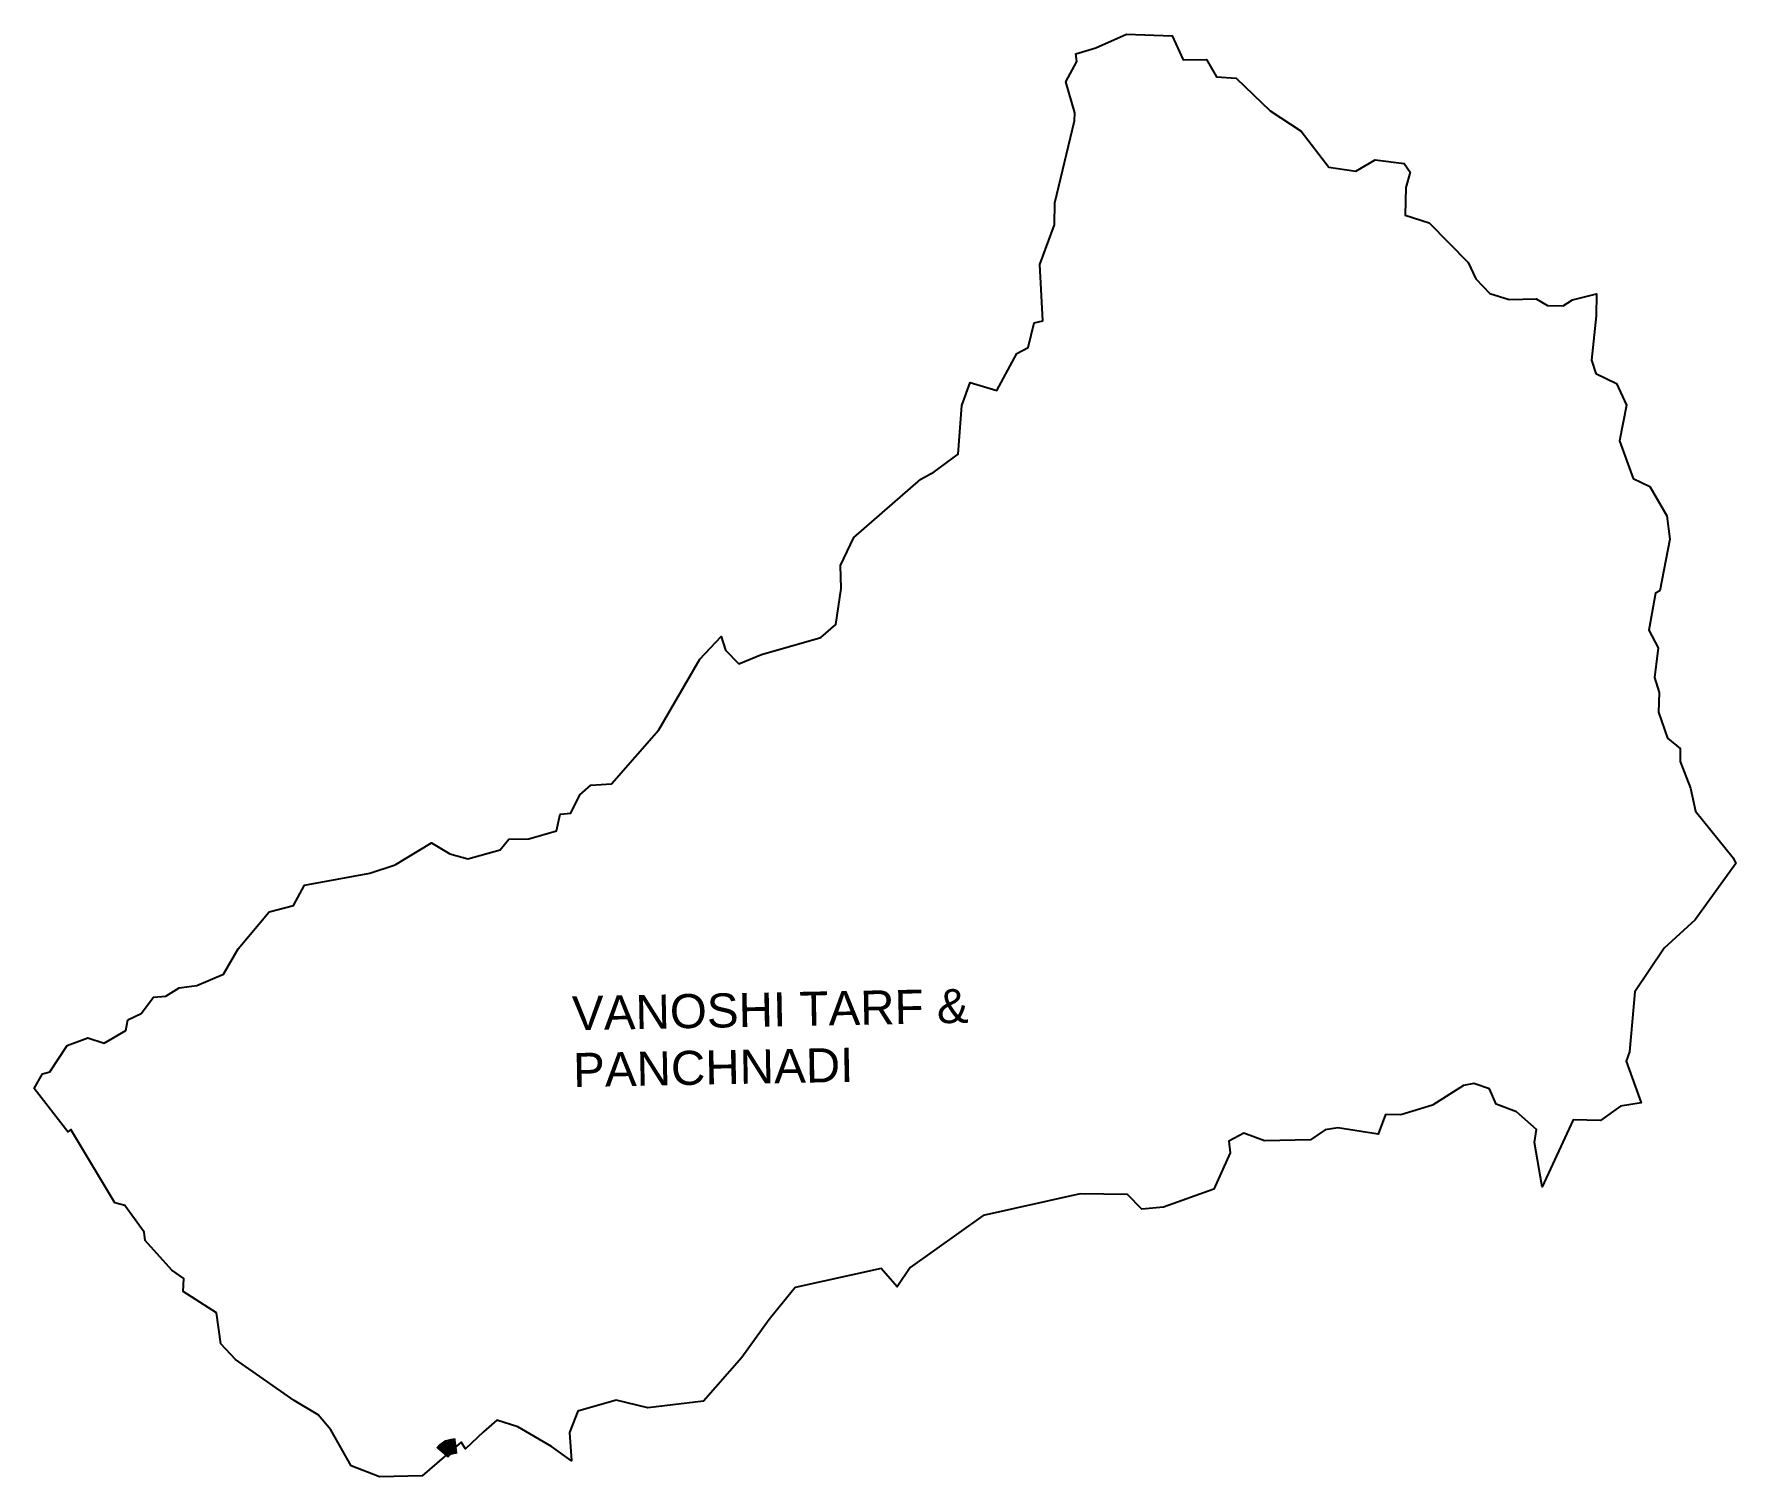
# Model space of a CAD drawing. Header units: feet. Extents: x 302501 to 307933, y 1946686 to 1951291.
import ezdxf

# ---------------------------------------------------------------- set-up
doc = ezdxf.new("R2010")
doc.units = ezdxf.units.FT
doc.header["$MEASUREMENT"] = 0
doc.layers.add('ARTIFICIALLY PROTECTED', color=10, linetype='Continuous')
doc.layers.add('VILLAGE NAME', color=250, linetype='Continuous')
doc.styles.get("Standard").update_dxf_attribs({"font": 'simplex.shx'})

msp = doc.modelspace()

# ---------------------------------------------------------------- linework, layer by layer
at = {"color": 3, "flags": 128}
for points in [[(305987.9, 1951291.4), (306134, 1951286.2), (306169.1, 1951208.6), (306242.9, 1951209.9), (306275.5, 1951155.2), (306338.3, 1951150.4), (306446.7, 1951046.1), (306545.6, 1950981.4), (306633.7, 1950866.8), (306720.3, 1950853.4), (306781.1, 1950890.2), (306873.9, 1950878), (306893.4, 1950851), (306879.1, 1950801.6), (306877.1, 1950713.7), (306953.8, 1950688.9), (307078.7, 1950562.6), (307102.4, 1950510.2), (307147.2, 1950463.4), (307209.6, 1950444.1), (307295.8, 1950445.9), (307331.8, 1950424.7), (307381.4, 1950424.3), (307411.4, 1950443.6), (307488.3, 1950461.9), (307487.2, 1950391.9), (307471.8, 1950250.2), (307485.8, 1950208.2), (307551.8, 1950175.7), (307583.2, 1950107.2), (307561.7, 1949993.3), (307605.3, 1949873.4), (307658.2, 1949847.1), (307712.6, 1949753.6), (307722, 1949678.8), (307689.9, 1949514.3), (307676.4, 1949506.9), (307655.3, 1949389.2), (307684.4, 1949332), (307672.7, 1949237.4), (307687.6, 1949190.3), (307685.4, 1949126.8), (307714.9, 1949044.6), (307755, 1949011), (307754.7, 1948970.1), (307788.3, 1948884.6), (307803.9, 1948810.9), (307924.3, 1948662.8), (307933.1, 1948644.7), (307802.9, 1948464.5), (307703.9, 1948373.6), (307610.8, 1948234.8), (307593, 1948043.3), (307582.2, 1948013.4), (307630.6, 1947880.2), (307565, 1947870.2), (307500.9, 1947823.9), (307413.5, 1947826.2), (307314.7, 1947612.3), (307290.4, 1947754.2), (307296.1, 1947795.1), (307232.1, 1947851.7), (307167.5, 1947875.9), (307146.5, 1947924.9), (307096.4, 1947941.7), (307063.5, 1947935.4), (306964.7, 1947872.7), (306863.1, 1947841.7), (306814.5, 1947842.9), (306790.6, 1947780.8), (306661.9, 1947800.2), (306622.3, 1947794.7), (306574.7, 1947762), (306428.8, 1947759.2), (306362.8, 1947783.5), (306314.8, 1947758.2), (306318.3, 1947720.3), (306266.3, 1947605.2), (306105.4, 1947547.6), (306036.8, 1947541.1), (305990.5, 1947587.7), (305840.2, 1947589.6), (305530.7, 1947520.9), (305297.4, 1947354.8), (305255.7, 1947292.6), (305205, 1947351.4), (304930.7, 1947291.5), (304846.8, 1947188.6), (304759.7, 1947067.2), (304637.6, 1946927.8), (304460.3, 1946907.4), (304359.1, 1946930.9), (304236.7, 1946896.4), (304209.8, 1946828.1), (304216.8, 1946738.1), (304153, 1946783.5), (304045.2, 1946846.1), (303978.3, 1946868.1), (303935, 1946830.7), (303877.7, 1946775.7), (303864.7, 1946797.2), (303739.9, 1946690), (303603.4, 1946686.3), (303513.6, 1946721.4), (303448.5, 1946837.2), (303408.3, 1946884.5), (303331.3, 1946929.9), (303144, 1947061.2), (303097.3, 1947111), (303083.7, 1947210), (302977, 1947278.3), (302978.7, 1947320), (302941, 1947345.9), (302855.2, 1947441.2), (302852.2, 1947468), (302790.6, 1947553), (302759.2, 1947561.2), (302618.8, 1947795.6), (302608.3, 1947787.3), (302501, 1947926.3), (302527.9, 1947973.3), (302551.6, 1947979), (302607.1, 1948063.3), (302672.5, 1948088.2), (302725.1, 1948071), (302793.7, 1948111.3), (302800.7, 1948145.5), (302843.1, 1948165.4), (302882.6, 1948217.1), (302922, 1948220.7), (302964.1, 1948247.6), (303020.7, 1948254.6), (303105.4, 1948291.1), (303152.1, 1948371.5), (303251.9, 1948489.5), (303329, 1948510.4), (303364.1, 1948574.6), (303572.5, 1948613.5), (303653.5, 1948640.1), (303769.3, 1948710), (303827.8, 1948675.3), (303885.6, 1948659), (303989, 1948687.9), (304016.1, 1948721.7), (304080, 1948723.4), (304168.6, 1948748.5), (304179.8, 1948802.1), (304214.2, 1948805.2), (304242.7, 1948863.6), (304277.7, 1948894.2), (304344.3, 1948898.6), (304495.2, 1949070.5), (304625.7, 1949295.9), (304694.1, 1949368.5), (304708, 1949325.4), (304750.1, 1949281.7), (304822.6, 1949310.7), (305012.7, 1949366), (305059.9, 1949406.7), (305076.6, 1949522), (305074.9, 1949595.1), (305118, 1949684.8), (305331.7, 1949870.4), (305373.9, 1949893.8), (305450.8, 1949950.9), (305462.1, 1950106.3), (305488.9, 1950179.7), (305573.8, 1950153.9), (305637.8, 1950272.2), (305673.8, 1950291.5), (305693.5, 1950370), (305720.5, 1950376), (305711.3, 1950556.4), (305758.4, 1950682.7), (305759.5, 1950752.6), (305822.2, 1951014.2), (305823.3, 1951039.9), (305794.5, 1951139), (305828.8, 1951203.5), (305826.2, 1951228.5), (305890.1, 1951247)], [(305890.1, 1951247), (305987.9, 1951291.4)]]:
    msp.add_lwpolyline(points, dxfattribs=at)
at = {"layer": 'ARTIFICIALLY PROTECTED', "const_width": 50, "flags": 128}
msp.add_lwpolyline([(303803.4, 1946763.3), (303810.6, 1946771.8), (303822.2, 1946780.2), (303837.1, 1946783.8), (303849.2, 1946785.4)], dxfattribs=at)

# ---------------------------------------------------------------- texts
at = {"layer": 'VILLAGE NAME', "insert": (304216.9, 1948220.4), "char_height": 108.748, "attachment_point": 1, "rotation": 1.1028}
msp.add_mtext_dynamic_manual_height_columns('{\\fArial|b0|i0|c0|p34;VANOSHI TARF & PANCHNADI}', width=1571.314, gutter_width=543.7, heights=[0], dxfattribs=at)

doc.saveas('drawing.dxf')
